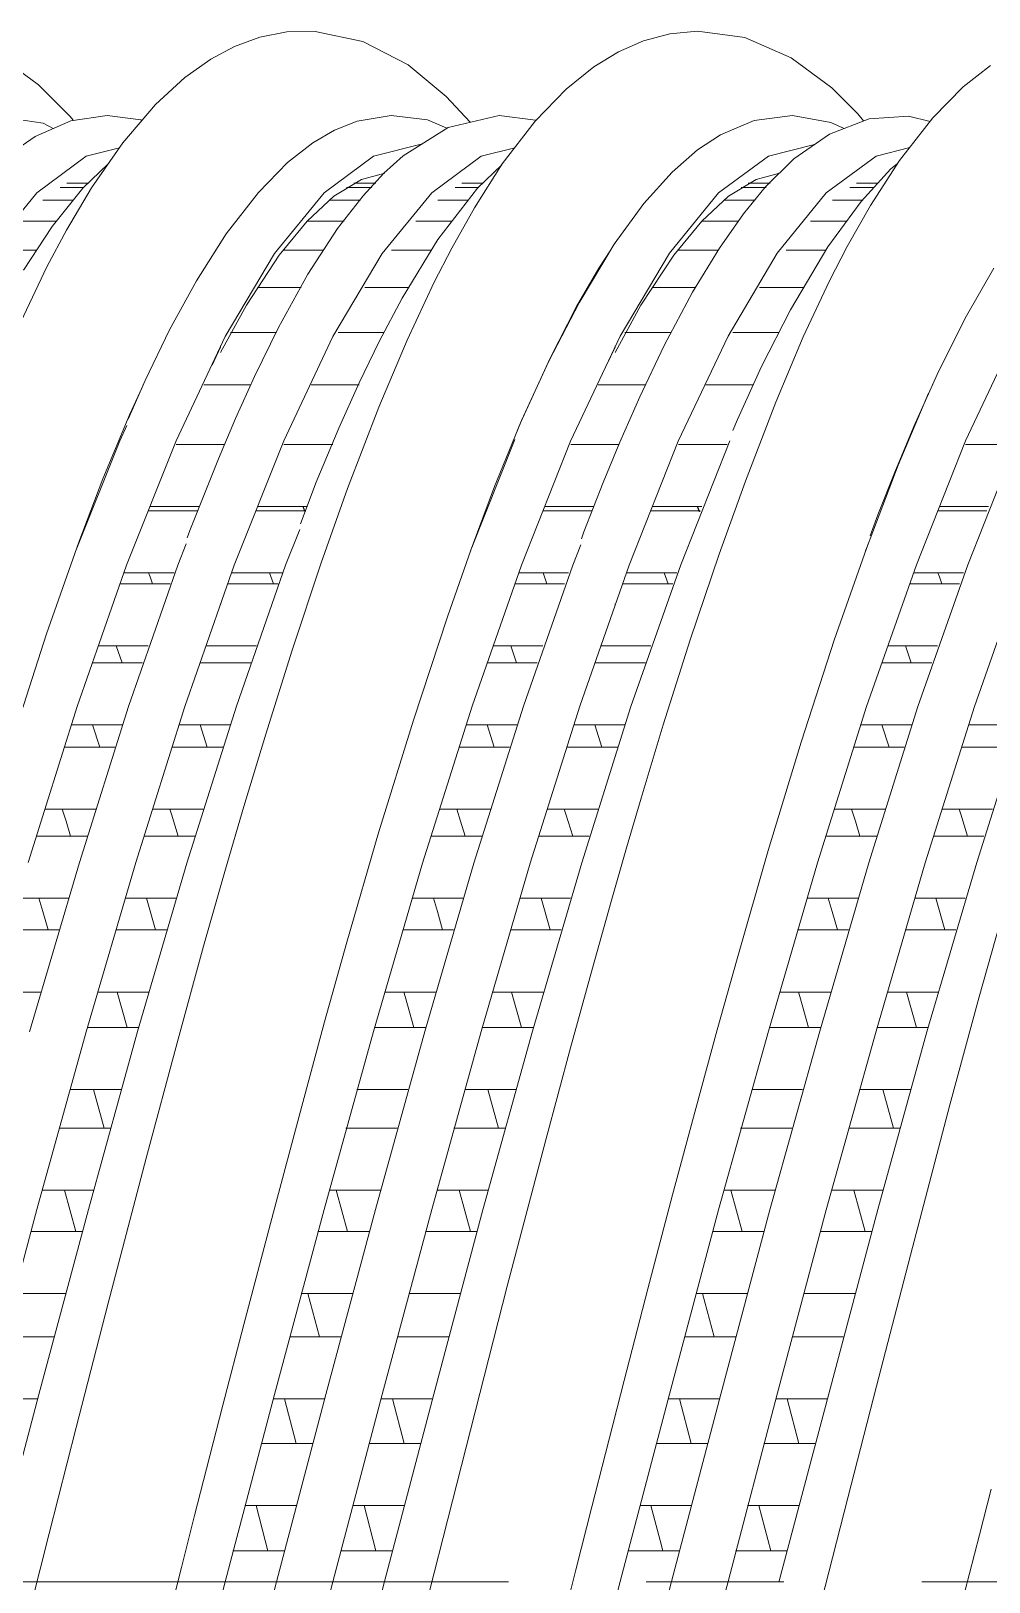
# Model space of a CAD drawing. Header units: millimetres. Extents: x 4229 to 8429, y -1187 to 1783.
# Drawn here: x 6129.64 to 6147.02, y -396.45 to -368.31 of the extents above; entities that cross this region are included whole.
import ezdxf

# ---------------------------------------------------------------- set-up
doc = ezdxf.new("R2010")
doc.units = ezdxf.units.MM
doc.linetypes.add('CENTER', pattern=[2, 1.25, -0.25, 0.25, -0.25])

msp = doc.modelspace()

# ---------------------------------------------------------------- linework, layer by layer
at = {"linetype": 'Continuous', "lineweight": 5}
for p, q in [((6134.79, -368.318), (6134.278, -368.33)), ((6135.655, -368.501), (6134.79, -368.318)), ((6141.727, -368.312), (6141.225, -368.362)), ((6142.585, -368.428), (6141.727, -368.312)), ((6133.332, -368.592), (6132.901, -368.821)), ((6133.79, -368.425), (6133.332, -368.592)), ((6134.278, -368.33), (6133.79, -368.425)), ((6136.479, -368.928), (6135.655, -368.501)), ((6140.747, -368.492), (6140.297, -368.689)), ((6141.225, -368.362), (6140.747, -368.492)), ((6143.429, -368.797), (6142.585, -368.428)), ((6129.774, -369.287), (6129.125, -368.808)), ((6132.901, -368.821), (6132.43, -369.156)), ((6140.297, -368.689), (6139.849, -368.961)), ((6144.163, -369.342), (6143.429, -368.797)), ((6132.43, -369.156), (6131.897, -369.648)), ((6137.168, -369.498), (6136.479, -368.928)), ((6139.849, -368.961), (6139.344, -369.366)), ((6147.041, -368.937), (6146.548, -369.327)), ((6130.342, -369.854), (6129.774, -369.287)), ((6139.344, -369.366), (6138.782, -369.946)), ((6144.637, -369.816), (6144.163, -369.342)), ((6146.548, -369.327), (6145.998, -369.89)), ((6131.897, -369.648), (6131.304, -370.341)), ((6137.602, -369.968), (6137.168, -369.498)), ((6129.858, -369.983), (6128.942, -369.85)), ((6130.362, -369.943), (6129.716, -370.227)), ((6130.043, -370.083), (6129.858, -369.983)), ((6130.41, -369.936), (6130.342, -369.854)), ((6131.018, -369.847), (6130.362, -369.943)), ((6131.628, -369.926), (6131.018, -369.847)), ((6131.651, -369.935), (6131.628, -369.926)), ((6135.556, -369.947), (6135.145, -370.109)), ((6136.169, -369.847), (6135.556, -369.947)), ((6136.832, -369.926), (6136.169, -369.847)), ((6137.184, -370.073), (6136.832, -369.926)), ((6138.128, -369.847), (6137.205, -370.06)), ((6138.789, -369.927), (6138.128, -369.847)), ((6138.782, -369.946), (6138.186, -370.724)), ((6138.797, -369.931), (6138.789, -369.927)), ((6142.757, -369.937), (6142.148, -370.193)), ((6143.45, -369.847), (6142.757, -369.937)), ((6144.146, -369.973), (6143.45, -369.847)), ((6144.842, -369.904), (6144.12, -370.184)), ((6144.387, -370.08), (6144.146, -369.973)), ((6144.741, -369.943), (6144.637, -369.816)), ((6145.554, -369.856), (6144.842, -369.904)), ((6145.998, -369.89), (6145.395, -370.663)), ((6145.947, -369.956), (6145.554, -369.856)), ((6129.716, -370.227), (6129.303, -370.51)), ((6135.145, -370.109), (6134.751, -370.339)), ((6137.205, -370.06), (6136.391, -370.575)), ((6142.148, -370.193), (6141.731, -370.467)), ((6144.12, -370.184), (6143.478, -370.634)), ((6131.241, -370.432), (6130.636, -370.582)), ((6131.304, -370.341), (6130.737, -371.156)), ((6134.751, -370.339), (6134.293, -370.698)), ((6136.739, -370.358), (6135.848, -370.581)), ((6136.391, -370.575), (6136.04, -370.894)), ((6136.741, -370.359), (6136.739, -370.358)), ((6138.413, -370.429), (6137.802, -370.581)), ((6141.731, -370.467), (6141.266, -370.871)), ((6143.853, -370.371), (6143.014, -370.581)), ((6145.579, -370.428), (6144.968, -370.581)), ((6130.636, -370.582), (6129.745, -371.247)), ((6131.036, -370.724), (6130.576, -371.164)), ((6134.293, -370.698), (6133.764, -371.239)), ((6135.848, -370.581), (6134.957, -371.246)), ((6137.802, -370.581), (6136.911, -371.246)), ((6138.186, -370.724), (6137.68, -371.522)), ((6138.178, -370.737), (6137.735, -371.162)), ((6143.014, -370.581), (6142.111, -371.248)), ((6143.478, -370.634), (6142.955, -371.148)), ((6144.968, -370.581), (6144.065, -371.248)), ((6145.236, -370.812), (6144.696, -371.405)), ((6145.395, -370.663), (6144.867, -371.477)), ((6145.351, -370.72), (6145.236, -370.812)), ((6130.669, -371.074), (6130.288, -371.074)), ((6135.133, -371.31), (6135.636, -371.004)), ((6135.892, -371.074), (6135.494, -371.074)), ((6135.875, -371.074), (6135.52, -371.074)), ((6135.636, -371.004), (6136.057, -370.89)), ((6136.04, -370.894), (6135.661, -371.304)), ((6137.837, -371.074), (6137.456, -371.074)), ((6141.266, -370.871), (6140.752, -371.441)), ((6142.29, -371.31), (6142.792, -371.004)), ((6143.048, -371.074), (6142.65, -371.074)), ((6143.031, -371.074), (6142.677, -371.074)), ((6142.792, -371.004), (6143.213, -370.89)), ((6144.993, -371.074), (6144.613, -371.074)), ((6129.745, -371.247), (6128.854, -372.342)), ((6130.402, -371.38), (6129.85, -371.38)), ((6130.576, -371.164), (6130.021, -371.858)), ((6130.593, -371.151), (6130.166, -371.151)), ((6130.737, -371.156), (6130.281, -371.924)), ((6133.764, -371.239), (6133.181, -371.991)), ((6134.957, -371.246), (6134.054, -372.346)), ((6134.65, -371.76), (6135.133, -371.31)), ((6135.598, -371.38), (6135.052, -371.38)), ((6135.617, -371.38), (6135.058, -371.38)), ((6135.661, -371.304), (6135.2, -371.897)), ((6135.818, -371.151), (6135.363, -371.151)), ((6135.81, -371.151), (6135.395, -371.151)), ((6136.911, -371.246), (6136.008, -372.346)), ((6137.57, -371.38), (6137.018, -371.38)), ((6137.735, -371.162), (6137.02, -372.095)), ((6137.761, -371.151), (6137.334, -371.151)), ((6142.111, -371.248), (6141.219, -372.344)), ((6141.807, -371.76), (6142.29, -371.31)), ((6142.755, -371.38), (6142.209, -371.38)), ((6142.773, -371.38), (6142.215, -371.38)), ((6142.975, -371.151), (6142.519, -371.151)), ((6142.967, -371.151), (6142.551, -371.151)), ((6142.955, -371.148), (6142.562, -371.626)), ((6144.065, -371.248), (6143.173, -372.344)), ((6144.696, -371.405), (6144.094, -372.229)), ((6144.727, -371.38), (6144.174, -371.38)), ((6144.917, -371.151), (6144.49, -371.151)), ((6137.68, -371.522), (6137.272, -372.251)), ((6140.752, -371.441), (6140.216, -372.181)), ((6142.562, -371.626), (6142.126, -372.249)), ((6144.867, -371.477), (6144.446, -372.221)), ((6130.104, -371.76), (6129.454, -371.76)), ((6130.021, -371.858), (6129.499, -372.651)), ((6130.281, -371.924), (6129.928, -372.593)), ((6134.141, -372.381), (6134.65, -371.76)), ((6135.319, -371.76), (6134.651, -371.76)), ((6135.317, -371.76), (6134.657, -371.76)), ((6135.2, -371.897), (6134.662, -372.725)), ((6137.271, -371.76), (6136.621, -371.76)), ((6141.298, -372.381), (6141.807, -371.76)), ((6142.476, -371.76), (6141.807, -371.76)), ((6142.474, -371.76), (6141.814, -371.76)), ((6144.428, -371.76), (6143.778, -371.76)), ((6133.181, -371.991), (6132.638, -372.842)), ((6133.076, -372.166), (6133.076, -372.162)), ((6137.02, -372.095), (6136.372, -373.158)), ((6137.272, -372.251), (6136.954, -372.87)), ((6140.216, -372.181), (6139.579, -373.242)), ((6140.233, -372.166), (6140.233, -372.162)), ((6142.126, -372.249), (6141.64, -373.052)), ((6144.094, -372.229), (6143.414, -373.368)), ((6144.446, -372.221), (6144.124, -372.843)), ((6129.738, -372.289), (6129.012, -372.289)), ((6132.99, -372.289), (6132.989, -372.289)), ((6134.054, -372.346), (6133.162, -373.854)), ((6133.545, -373.283), (6134.141, -372.381)), ((6134.948, -372.289), (6134.217, -372.289)), ((6134.936, -372.289), (6134.22, -372.289)), ((6136.008, -372.346), (6135.116, -373.854)), ((6136.906, -372.289), (6136.18, -372.289)), ((6139.939, -372.613), (6140.143, -372.303)), ((6140.146, -372.289), (6140.145, -372.289)), ((6141.219, -372.344), (6140.328, -373.851)), ((6140.701, -373.283), (6141.298, -372.381)), ((6142.104, -372.289), (6141.373, -372.289)), ((6142.093, -372.289), (6141.376, -372.289)), ((6143.173, -372.344), (6142.282, -373.851)), ((6144.062, -372.289), (6143.336, -372.289)), ((6129.928, -372.593), (6129.453, -373.587)), ((6134.662, -372.725), (6134.129, -373.689)), ((6139.531, -373.313), (6139.939, -372.613)), ((6147.104, -372.612), (6146.584, -373.522)), ((6132.638, -372.842), (6132.151, -373.736)), ((6134.528, -372.963), (6133.747, -372.963)), ((6134.537, -372.963), (6133.756, -372.963)), ((6136.139, -372.963), (6135.694, -372.963)), ((6136.489, -372.963), (6135.708, -372.963)), ((6136.954, -372.87), (6136.462, -373.919)), ((6141.685, -372.963), (6140.904, -372.963)), ((6141.693, -372.963), (6140.913, -372.963)), ((6141.64, -373.052), (6141.126, -374.018)), ((6143.295, -372.963), (6142.85, -372.963)), ((6143.645, -372.963), (6142.865, -372.963)), ((6144.124, -372.843), (6143.647, -373.861)), ((6133.076, -374.144), (6133.545, -373.283)), ((6136.372, -373.158), (6135.953, -373.948)), ((6139.579, -373.242), (6139.032, -374.3)), ((6139.047, -374.258), (6139.531, -373.313)), ((6140.233, -374.144), (6140.701, -373.283)), ((6143.414, -373.368), (6142.89, -374.396)), ((6146.584, -373.522), (6146.074, -374.543)), ((6132.151, -373.736), (6131.706, -374.651)), ((6133.162, -373.854), (6132.271, -375.747)), ((6134.088, -373.779), (6133.255, -373.779)), ((6134.089, -373.779), (6133.275, -373.779)), ((6134.129, -373.689), (6133.694, -374.579)), ((6135.116, -373.854), (6134.225, -375.747)), ((6136.045, -373.779), (6135.212, -373.779)), ((6136.047, -373.779), (6135.214, -373.779)), ((6135.953, -373.948), (6135.591, -374.695)), ((6136.462, -373.919), (6135.946, -375.135)), ((6140.328, -373.851), (6139.425, -375.753)), ((6141.244, -373.779), (6140.411, -373.779)), ((6141.246, -373.779), (6140.431, -373.779)), ((6142.282, -373.851), (6141.379, -375.753)), ((6143.202, -373.779), (6142.369, -373.779)), ((6143.204, -373.779), (6142.371, -373.779)), ((6143.647, -373.861), (6143.149, -375.043)), ((6147.482, -373.856), (6146.591, -375.75)), ((6133.076, -374.046), (6132.923, -374.377)), ((6133.076, -374.026), (6133.076, -374.046)), ((6140.233, -374.046), (6140.079, -374.377)), ((6140.233, -374.026), (6140.233, -374.046)), ((6141.126, -374.018), (6140.682, -374.947)), ((6138.523, -375.41), (6139.047, -374.258)), ((6139.032, -374.3), (6138.534, -375.381)), ((6142.89, -374.396), (6142.451, -375.363)), ((6131.706, -374.651), (6131.403, -375.355)), ((6131.431, -375.261), (6131.646, -374.791)), ((6131.671, -374.73), (6131.669, -374.73)), ((6133.624, -374.73), (6132.771, -374.73)), ((6133.625, -374.73), (6133.076, -374.73)), ((6133.694, -374.579), (6133.348, -375.342)), ((6135.588, -374.73), (6134.722, -374.73)), ((6135.576, -374.73), (6134.724, -374.73)), ((6135.591, -374.695), (6135.222, -375.516)), ((6138.828, -374.73), (6138.826, -374.73)), ((6140.78, -374.73), (6139.927, -374.73)), ((6140.781, -374.73), (6140.233, -374.73)), ((6142.744, -374.73), (6141.879, -374.73)), ((6142.733, -374.73), (6141.88, -374.73)), ((6146.074, -374.543), (6145.65, -375.489)), ((6145.989, -374.73), (6145.987, -374.73)), ((6140.682, -374.947), (6140.32, -375.772)), ((6143.149, -375.043), (6142.596, -376.476)), ((6145.369, -376.187), (6145.921, -374.883)), ((6130.943, -376.438), (6131.431, -375.261)), ((6133.348, -375.342), (6133.037, -376.072)), ((6135.946, -375.135), (6135.38, -376.609)), ((6131.378, -375.47), (6131.248, -375.747)), ((6135.222, -375.516), (6134.812, -376.498)), ((6138.047, -376.576), (6138.523, -375.41)), ((6138.534, -375.381), (6138.458, -375.564)), ((6142.451, -375.363), (6142.369, -375.558)), ((6145.65, -375.489), (6145.308, -376.313)), ((6131.248, -375.747), (6130.455, -377.726)), ((6132.271, -375.747), (6131.368, -378.003)), ((6133.147, -375.813), (6132.271, -375.813)), ((6133.153, -375.813), (6133.076, -375.813)), ((6134.225, -375.747), (6133.322, -378.003)), ((6135.098, -375.813), (6134.225, -375.813)), ((6135.111, -375.813), (6134.23, -375.813)), ((6138.402, -375.753), (6137.613, -377.742)), ((6138.415, -375.724), (6138.402, -375.753)), ((6139.425, -375.753), (6138.534, -378)), ((6140.304, -375.813), (6139.428, -375.813)), ((6140.32, -375.772), (6140.018, -376.503)), ((6140.309, -375.813), (6140.233, -375.813)), ((6141.379, -375.753), (6140.488, -378)), ((6142.254, -375.813), (6141.382, -375.813)), ((6142.268, -375.813), (6141.387, -375.813)), ((6142.314, -375.75), (6141.423, -377.996)), ((6142.315, -375.747), (6142.314, -375.75)), ((6146.591, -375.75), (6145.699, -377.996)), ((6147.465, -375.813), (6146.589, -375.813)), ((6147.522, -375.75), (6146.63, -377.996)), ((6133.037, -376.072), (6132.518, -377.374)), ((6144.792, -377.701), (6145.369, -376.187)), ((6130.505, -377.585), (6130.943, -376.438)), ((6142.596, -376.476), (6142.12, -377.801)), ((6145.308, -376.313), (6145.001, -377.092)), ((6134.812, -376.498), (6134.526, -377.251)), ((6135.38, -376.609), (6134.904, -377.961)), ((6137.623, -377.711), (6138.047, -376.576)), ((6140.018, -376.503), (6139.669, -377.401)), ((6132.657, -377.019), (6131.768, -377.019)), ((6131.8, -376.938), (6132.689, -376.938)), ((6134.607, -377.019), (6133.721, -377.019)), ((6134.621, -377.019), (6133.732, -377.019)), ((6133.753, -376.938), (6134.64, -376.938)), ((6133.764, -376.938), (6134.653, -376.938)), ((6134.603, -377.031), (6134.566, -376.938)), ((6134.613, -377.038), (6134.575, -376.938)), ((6139.814, -377.019), (6138.925, -377.019)), ((6138.957, -376.938), (6139.846, -376.938)), ((6141.764, -377.019), (6140.878, -377.019)), ((6141.778, -377.019), (6140.889, -377.019)), ((6140.91, -376.938), (6141.796, -376.938)), ((6140.921, -376.938), (6141.809, -376.938)), ((6141.759, -377.031), (6141.722, -376.938)), ((6141.77, -377.038), (6141.731, -376.938)), ((6146.975, -377.019), (6146.086, -377.019)), ((6146.118, -376.938), (6147.007, -376.938)), ((6145.001, -377.092), (6144.859, -377.468)), ((6129.92, -379.251), (6130.505, -377.585)), ((6132.518, -377.374), (6132.469, -377.508)), ((6134.512, -377.356), (6134.257, -378)), ((6139.669, -377.401), (6139.624, -377.526)), ((6144.844, -377.574), (6144.777, -377.742)), ((6132.455, -377.613), (6132.299, -378.003)), ((6137.194, -378.938), (6137.623, -377.711)), ((6139.61, -377.632), (6139.465, -378)), ((6142.12, -377.801), (6141.595, -379.359)), ((6144.214, -379.343), (6144.792, -377.701)), ((6131.368, -378.003), (6130.476, -380.565)), ((6131.336, -378.144), (6132.233, -378.144)), ((6132.299, -378.003), (6131.408, -380.565)), ((6131.797, -378.216), (6131.77, -378.144)), ((6133.322, -378.003), (6132.431, -380.565)), ((6133.286, -378.144), (6134.189, -378.144)), ((6133.301, -378.144), (6134.196, -378.144)), ((6134.257, -378), (6133.366, -380.562)), ((6133.964, -378.144), (6134.037, -378.341)), ((6133.965, -378.144), (6134.039, -378.341)), ((6134.904, -377.961), (6134.378, -379.542)), ((6138.534, -378), (6137.642, -380.562)), ((6138.492, -378.144), (6139.39, -378.144)), ((6139.465, -378), (6138.573, -380.562)), ((6138.954, -378.216), (6138.927, -378.144)), ((6140.488, -378), (6139.596, -380.562)), ((6140.443, -378.144), (6141.346, -378.144)), ((6140.457, -378.144), (6141.352, -378.144)), ((6141.423, -377.996), (6140.52, -380.569)), ((6141.121, -378.144), (6141.194, -378.341)), ((6141.122, -378.144), (6141.196, -378.341)), ((6145.699, -377.996), (6144.796, -380.569)), ((6145.653, -378.144), (6146.551, -378.144)), ((6146.63, -377.996), (6145.727, -380.569)), ((6146.115, -378.216), (6146.088, -378.144)), ((6147.653, -377.996), (6146.75, -380.569)), ((6132.16, -378.341), (6131.262, -378.341)), ((6131.841, -378.341), (6131.797, -378.216)), ((6134.12, -378.341), (6133.216, -378.341)), ((6134.124, -378.341), (6133.226, -378.341)), ((6139.317, -378.341), (6138.418, -378.341)), ((6138.997, -378.341), (6138.954, -378.216)), ((6141.276, -378.341), (6140.372, -378.341)), ((6141.281, -378.341), (6140.383, -378.341)), ((6146.478, -378.341), (6145.579, -378.341)), ((6146.158, -378.341), (6146.115, -378.216)), ((6133.076, -378.706), (6133.076, -378.721)), ((6140.233, -378.706), (6140.233, -378.721)), ((6136.574, -380.817), (6137.194, -378.938)), ((6129.296, -381.19), (6129.92, -379.251)), ((6130.862, -379.467), (6131.766, -379.467)), ((6131.185, -379.467), (6131.289, -379.772)), ((6132.811, -379.467), (6133.723, -379.467)), ((6133.076, -379.467), (6133.727, -379.467)), ((6134.378, -379.542), (6133.896, -381.067)), ((6138.018, -379.467), (6138.923, -379.467)), ((6138.342, -379.467), (6138.446, -379.772)), ((6139.967, -379.467), (6140.879, -379.467)), ((6140.233, -379.467), (6140.884, -379.467)), ((6141.595, -379.359), (6141.106, -380.898)), ((6143.607, -381.212), (6144.214, -379.343)), ((6145.179, -379.467), (6146.084, -379.467)), ((6145.503, -379.467), (6145.607, -379.772)), ((6131.661, -379.772), (6130.756, -379.772)), ((6133.621, -379.772), (6132.709, -379.772)), ((6133.625, -379.772), (6133.076, -379.772)), ((6138.817, -379.772), (6137.912, -379.772)), ((6140.778, -379.772), (6139.865, -379.772)), ((6140.782, -379.772), (6140.233, -379.772)), ((6145.979, -379.772), (6145.073, -379.772)), ((6130.476, -380.565), (6129.585, -383.399)), ((6131.408, -380.565), (6130.516, -383.399)), ((6132.431, -380.565), (6131.539, -383.399)), ((6133.366, -380.562), (6132.463, -383.407)), ((6137.642, -380.562), (6136.739, -383.407)), ((6138.573, -380.562), (6137.67, -383.407)), ((6139.596, -380.562), (6138.693, -383.407)), ((6140.52, -380.569), (6139.628, -383.403)), ((6144.796, -380.569), (6143.905, -383.403)), ((6145.727, -380.569), (6144.836, -383.403)), ((6146.75, -380.569), (6145.859, -383.403)), ((6147.685, -380.565), (6146.794, -383.399)), ((6130.381, -380.897), (6131.292, -380.897)), ((6130.885, -381.302), (6130.755, -380.897)), ((6132.334, -380.897), (6133.247, -380.897)), ((6132.836, -381.302), (6132.706, -380.897)), ((6133.076, -380.897), (6133.251, -380.897)), ((6135.943, -382.86), (6136.574, -380.817)), ((6137.538, -380.897), (6138.449, -380.897)), ((6138.041, -381.302), (6137.912, -380.897)), ((6139.491, -380.897), (6140.404, -380.897)), ((6139.993, -381.302), (6139.863, -380.897)), ((6140.233, -380.897), (6140.407, -380.897)), ((6141.106, -380.898), (6140.704, -382.231)), ((6144.699, -380.897), (6145.61, -380.897)), ((6145.202, -381.302), (6145.073, -380.897)), ((6146.652, -380.897), (6147.565, -380.897)), ((6133.896, -381.067), (6133.497, -382.383)), ((6143.012, -383.179), (6143.607, -381.212)), ((6131.161, -381.302), (6130.251, -381.302)), ((6133.114, -381.302), (6132.202, -381.302)), ((6133.124, -381.302), (6133.076, -381.302)), ((6138.317, -381.302), (6137.407, -381.302)), ((6140.271, -381.302), (6139.358, -381.302)), ((6140.28, -381.302), (6140.233, -381.302)), ((6145.478, -381.302), (6144.568, -381.302)), ((6147.432, -381.302), (6146.519, -381.302)), ((6133.497, -382.383), (6133.164, -383.52)), ((6140.704, -382.231), (6140.443, -383.129)), ((6129.893, -382.427), (6130.814, -382.427)), ((6130.204, -382.427), (6130.275, -382.647)), ((6130.275, -382.647), (6130.357, -382.922)), ((6131.847, -382.427), (6132.761, -382.427)), ((6132.155, -382.427), (6132.186, -382.523)), ((6132.186, -382.523), (6132.308, -382.922)), ((6137.05, -382.427), (6137.971, -382.427)), ((6137.361, -382.427), (6137.432, -382.647)), ((6137.432, -382.647), (6137.514, -382.922)), ((6139.004, -382.427), (6139.918, -382.427)), ((6139.312, -382.427), (6139.342, -382.523)), ((6139.342, -382.523), (6139.465, -382.922)), ((6144.211, -382.427), (6145.132, -382.427)), ((6144.522, -382.427), (6144.593, -382.647)), ((6144.593, -382.647), (6144.675, -382.922)), ((6146.165, -382.427), (6147.079, -382.427)), ((6146.473, -382.427), (6146.504, -382.523)), ((6146.504, -382.523), (6146.626, -382.922)), ((6130.662, -382.922), (6129.743, -382.922)), ((6132.607, -382.922), (6131.692, -382.922)), ((6135.365, -384.842), (6135.943, -382.86)), ((6137.819, -382.922), (6136.9, -382.922)), ((6139.763, -382.922), (6138.848, -382.922)), ((6144.98, -382.922), (6144.061, -382.922)), ((6146.924, -382.922), (6146.01, -382.922)), ((6140.443, -383.129), (6140.164, -384.107)), ((6142.448, -385.144), (6143.012, -383.179)), ((6130.516, -383.399), (6129.613, -386.468)), ((6131.539, -383.399), (6130.636, -386.468)), ((6132.463, -383.407), (6131.571, -386.464)), ((6133.164, -383.52), (6132.769, -384.914)), ((6136.739, -383.407), (6135.848, -386.464)), ((6137.67, -383.407), (6136.779, -386.464)), ((6138.693, -383.407), (6137.802, -386.464)), ((6139.628, -383.403), (6138.737, -386.459)), ((6143.905, -383.403), (6143.014, -386.459)), ((6144.836, -383.403), (6143.945, -386.459)), ((6145.859, -383.403), (6144.968, -386.459)), ((6146.794, -383.399), (6145.891, -386.468)), ((6129.401, -384.047), (6130.316, -384.047)), ((6129.853, -384.287), (6129.781, -384.047)), ((6131.354, -384.047), (6132.268, -384.047)), ((6131.899, -384.621), (6131.734, -384.047)), ((6136.557, -384.047), (6137.473, -384.047)), ((6137.01, -384.287), (6136.937, -384.047)), ((6138.511, -384.047), (6139.425, -384.047)), ((6139.055, -384.621), (6138.89, -384.047)), ((6143.718, -384.047), (6144.634, -384.047)), ((6144.171, -384.287), (6144.098, -384.047)), ((6145.672, -384.047), (6146.586, -384.047)), ((6146.217, -384.621), (6146.051, -384.047)), ((6129.948, -384.621), (6129.853, -384.287)), ((6137.105, -384.621), (6137.01, -384.287)), ((6140.164, -384.107), (6139.825, -385.313)), ((6144.266, -384.621), (6144.171, -384.287)), ((6147.283, -384.25), (6146.837, -385.836)), ((6130.148, -384.621), (6129.226, -384.621)), ((6132.099, -384.621), (6131.184, -384.621)), ((6137.304, -384.621), (6136.383, -384.621)), ((6139.255, -384.621), (6138.34, -384.621)), ((6144.465, -384.621), (6143.544, -384.621)), ((6146.416, -384.621), (6145.501, -384.621)), ((6132.769, -384.914), (6132.29, -386.667)), ((6134.963, -386.29), (6135.365, -384.842)), ((6142.087, -386.435), (6142.448, -385.144)), ((6139.825, -385.313), (6139.427, -386.757)), ((6128.897, -385.747), (6129.823, -385.747)), ((6130.849, -385.747), (6131.772, -385.747)), ((6131.2, -385.747), (6131.38, -386.39)), ((6136.053, -385.747), (6136.979, -385.747)), ((6136.402, -385.747), (6136.426, -385.828)), ((6138.006, -385.747), (6138.928, -385.747)), ((6138.357, -385.747), (6138.536, -386.39)), ((6143.215, -385.747), (6144.141, -385.747)), ((6143.563, -385.747), (6143.587, -385.828)), ((6145.167, -385.747), (6146.09, -385.747)), ((6145.518, -385.747), (6145.698, -386.39)), ((6136.426, -385.828), (6136.583, -386.39)), ((6143.587, -385.828), (6143.744, -386.39)), ((6146.837, -385.836), (6146.305, -387.793)), ((6134.524, -387.907), (6134.963, -386.29)), ((6130.636, -386.468), (6129.745, -389.695)), ((6131.591, -386.39), (6130.663, -386.39)), ((6131.571, -386.464), (6130.68, -389.691)), ((6135.848, -386.464), (6134.957, -389.691)), ((6136.794, -386.39), (6135.87, -386.39)), ((6136.779, -386.464), (6135.888, -389.691)), ((6137.802, -386.464), (6136.911, -389.691)), ((6138.748, -386.39), (6137.82, -386.39)), ((6138.737, -386.459), (6137.834, -389.7)), ((6141.695, -387.86), (6142.087, -386.435)), ((6143.014, -386.459), (6142.111, -389.7)), ((6143.955, -386.39), (6143.031, -386.39)), ((6143.945, -386.459), (6143.042, -389.7)), ((6144.968, -386.459), (6144.065, -389.7)), ((6145.909, -386.39), (6144.981, -386.39)), ((6145.891, -386.468), (6145, -389.695)), ((6132.29, -386.667), (6131.73, -388.759)), ((6139.427, -386.757), (6138.975, -388.429)), ((6130.349, -387.516), (6131.275, -387.516)), ((6130.963, -388.218), (6130.771, -387.516)), ((6135.55, -387.516), (6136.473, -387.516)), ((6137.506, -387.516), (6138.432, -387.516)), ((6138.12, -388.218), (6137.927, -387.516)), ((6142.711, -387.516), (6143.634, -387.516)), ((6144.667, -387.516), (6145.593, -387.516)), ((6145.281, -388.218), (6145.089, -387.516)), ((6134.034, -389.741), (6134.524, -387.907)), ((6141.274, -389.426), (6141.695, -387.86)), ((6146.305, -387.793), (6145.591, -390.519)), ((6131.082, -388.218), (6130.153, -388.218)), ((6136.28, -388.218), (6135.35, -388.218)), ((6138.239, -388.218), (6137.31, -388.218)), ((6143.441, -388.218), (6142.511, -388.218)), ((6145.4, -388.218), (6144.471, -388.218)), ((6138.975, -388.429), (6138.276, -391.086)), ((6131.73, -388.759), (6131.039, -391.391)), ((6129.84, -389.344), (6130.773, -389.344)), ((6130.248, -389.344), (6130.451, -390.093)), ((6135.045, -389.344), (6135.971, -389.344)), ((6135.38, -390.093), (6135.174, -389.344)), ((6136.997, -389.344), (6137.93, -389.344)), ((6137.404, -389.344), (6137.608, -390.093)), ((6140.826, -391.13), (6141.274, -389.426)), ((6142.206, -389.344), (6143.133, -389.344)), ((6142.541, -390.093), (6142.335, -389.344)), ((6144.158, -389.344), (6145.091, -389.344)), ((6144.565, -389.344), (6144.769, -390.093)), ((6129.745, -389.695), (6128.854, -393.038)), ((6130.68, -389.691), (6129.777, -393.047)), ((6134.957, -389.691), (6134.054, -393.047)), ((6135.888, -389.691), (6134.985, -393.047)), ((6136.911, -389.691), (6136.008, -393.047)), ((6137.834, -389.7), (6136.943, -393.042)), ((6142.111, -389.7), (6141.219, -393.042)), ((6143.042, -389.7), (6142.15, -393.042)), ((6144.065, -389.7), (6143.173, -393.042)), ((6145, -389.695), (6144.108, -393.038)), ((6133.498, -391.778), (6134.034, -389.741)), ((6130.569, -390.093), (6129.64, -390.093)), ((6135.77, -390.093), (6134.842, -390.093)), ((6137.726, -390.093), (6136.796, -390.093)), ((6142.932, -390.093), (6142.003, -390.093)), ((6144.887, -390.093), (6143.957, -390.093)), ((6145.591, -390.519), (6144.977, -392.899)), ((6138.276, -391.086), (6137.694, -393.366)), ((6129.338, -391.219), (6130.266, -391.219)), ((6131.039, -391.391), (6130.456, -393.646)), ((6134.54, -391.219), (6135.47, -391.219)), ((6134.659, -391.219), (6134.871, -392.004)), ((6136.494, -391.219), (6137.422, -391.219)), ((6140.398, -392.796), (6140.826, -391.13)), ((6141.702, -391.219), (6142.631, -391.219)), ((6141.82, -391.219), (6142.032, -392.004)), ((6143.656, -391.219), (6144.583, -391.219)), ((6133.118, -393.245), (6133.498, -391.778)), ((6130.054, -392.004), (6129.129, -392.004)), ((6135.261, -392.004), (6134.331, -392.004)), ((6137.21, -392.004), (6136.285, -392.004)), ((6142.422, -392.004), (6141.492, -392.004)), ((6144.372, -392.004), (6143.446, -392.004)), ((6140.061, -394.119), (6140.398, -392.796)), ((6129.777, -393.047), (6128.886, -396.448)), ((6134.054, -393.047), (6133.162, -396.448)), ((6134.985, -393.047), (6134.093, -396.448)), ((6136.008, -393.047), (6135.116, -396.448)), ((6136.943, -393.042), (6136.051, -396.443)), ((6141.219, -393.042), (6140.328, -396.443)), ((6142.15, -393.042), (6141.259, -396.443)), ((6143.173, -393.042), (6142.282, -396.443)), ((6144.108, -393.038), (6143.205, -396.453)), ((6144.977, -392.899), (6144.457, -394.922)), ((6128.829, -393.129), (6129.755, -393.129)), ((6132.822, -394.398), (6133.118, -393.245)), ((6134.031, -393.129), (6134.962, -393.129)), ((6134.45, -393.938), (6134.238, -393.129)), ((6135.986, -393.129), (6136.911, -393.129)), ((6136.408, -393.938), (6136.194, -393.129)), ((6137.694, -393.366), (6137.199, -395.312)), ((6141.193, -393.129), (6142.123, -393.129)), ((6141.611, -393.938), (6141.399, -393.129)), ((6143.147, -393.129), (6144.073, -393.129)), ((6143.569, -393.938), (6143.355, -393.129)), ((6130.456, -393.646), (6129.966, -395.571)), ((6134.747, -393.938), (6133.817, -393.938)), ((6136.697, -393.938), (6135.771, -393.938)), ((6139.814, -395.088), (6140.061, -394.119)), ((6141.908, -393.938), (6140.978, -393.938)), ((6143.858, -393.938), (6142.932, -393.938)), ((6132.606, -395.247), (6132.822, -394.398)), ((6146.843, -395.593), (6147.055, -394.766)), ((6144.457, -394.922), (6144.111, -396.273)), ((6132.368, -396.19), (6132.606, -395.247)), ((6133.519, -395.064), (6134.45, -395.064)), ((6133.721, -395.064), (6133.887, -395.696)), ((6135.473, -395.064), (6136.402, -395.064)), ((6135.68, -395.064), (6135.895, -395.885)), ((6137.199, -395.312), (6136.866, -396.618)), ((6139.522, -396.232), (6139.814, -395.088)), ((6140.68, -395.064), (6141.611, -395.064)), ((6140.882, -395.064), (6141.048, -395.696)), ((6142.634, -395.064), (6143.563, -395.064)), ((6142.842, -395.064), (6143.056, -395.885)), ((6129.966, -395.571), (6129.64, -396.866)), ((6146.573, -396.646), (6146.843, -395.593)), ((6134.233, -395.885), (6133.302, -395.885)), ((6133.887, -395.696), (6133.937, -395.885)), ((6136.187, -395.885), (6135.256, -395.885)), ((6141.394, -395.885), (6140.463, -395.885)), ((6141.048, -395.696), (6141.098, -395.885)), ((6143.348, -395.885), (6142.417, -395.885)), ((6132.061, -397.408), (6132.368, -396.19)), ((6133.162, -396.448), (6132.271, -399.848)), ((6134.093, -396.448), (6133.202, -399.848)), ((6135.116, -396.448), (6134.225, -399.848)), ((6136.051, -396.443), (6135.148, -399.858)), ((6139.12, -397.802), (6139.522, -396.232)), ((6140.328, -396.443), (6139.425, -399.858)), ((6141.259, -396.443), (6140.356, -399.858)), ((6142.282, -396.443), (6141.379, -399.858)), ((6144.111, -396.273), (6143.767, -397.62))]:
    msp.add_line(p, q, dxfattribs=at)
at = {"linetype": 'CENTER', "lineweight": 5, "ltscale": 10}
msp.add_line((6085.797, -396.448), (6208.552, -396.448), dxfattribs=at)

doc.saveas('drawing.dxf')
